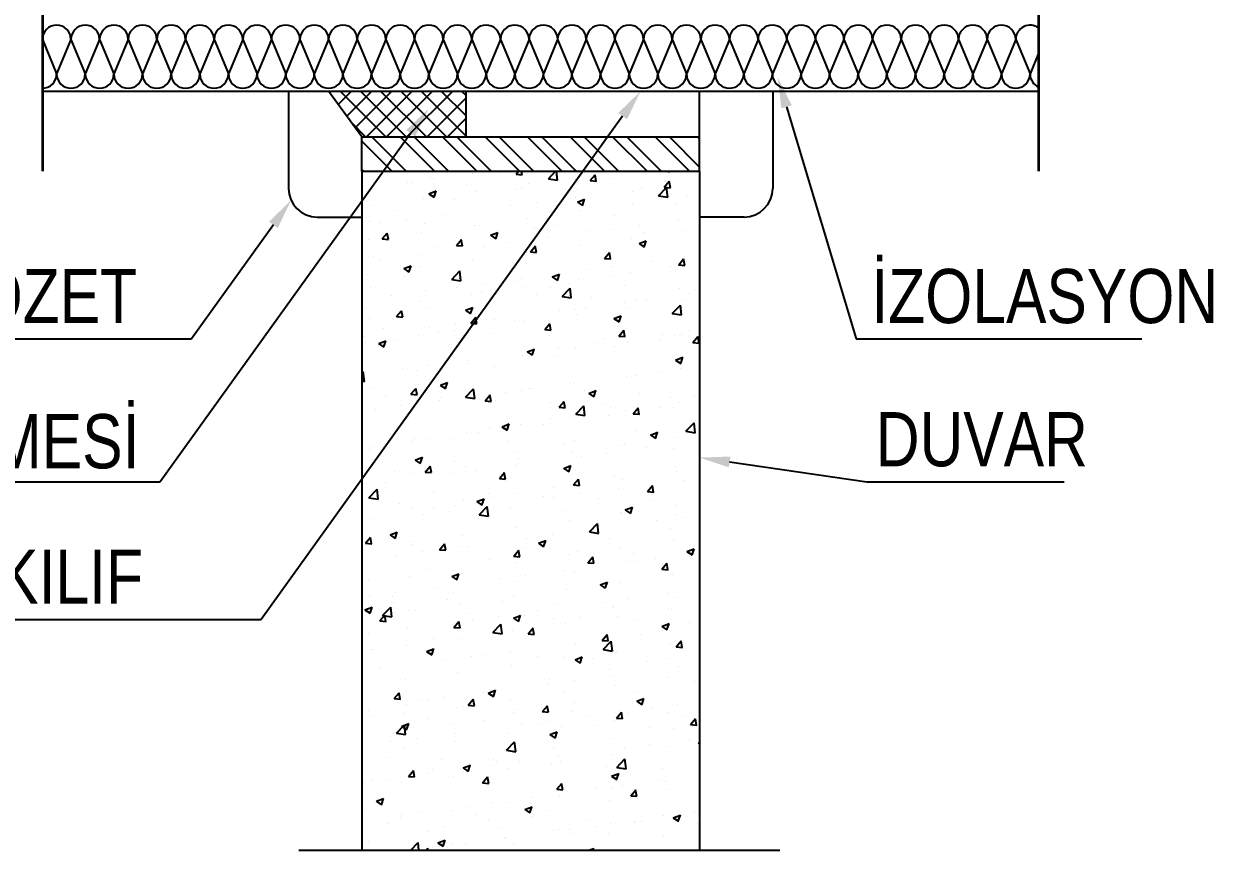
# Model space of a CAD drawing. Header units: centimetres. Extents: x 405464 to 563355, y 50011 to 66875.
# Drawn here: x 549093 to 549619, y 54408 to 54774 of the extents above; entities that cross this region are included whole.
import ezdxf

# ---------------------------------------------------------------- set-up
doc = ezdxf.new("R2010")
doc.units = ezdxf.units.CM
doc.layers.get('0').update_dxf_attribs({"lineweight": 9})
for name, color, linetype, lineweight in [('0-KRCN-SHT-DETAY-ÇERÇEVE', 71, 'Continuous', 40), ('0-KRCN-SHT-SOĞUKSU-1-2', 4, 'boru12LINE', 35), ('0-KRCN-SIHHI', 7, 'Continuous', 25)]:
    doc.layers.add(name, color=color, linetype=linetype, lineweight=lineweight)
doc.styles.add('CAP', font='ARIALNB.TTF')
doc.styles.add('M', font='arial.ttf', dxfattribs={"width": 0.8, "height": 15})
doc.linetypes.add('boru12LINE', pattern='A,50,-0.8,["1/2\'\'",CAP,S=7,R=0,X=0,Y=-3],-16', length=66.8)

# ---------------------------------------------------------------- blocks, each defined once
blk = doc.blocks.new('*X209')
at = {"color": 0, "linetype": 'ByBlock'}
for p, q in [((75348.55, -73817.76), (75348.55, -73817.76)), ((75355.41, -73816.25), (75355.41, -73816.25)), ((75356.5, -73816.72), (75356.5, -73816.72)), ((75368.52, -73815.13), (75368.52, -73815.13)), ((75376.87, -73815.12), (75376.87, -73815.12)), ((75381.83, -73815.35), (75383.73, -73815.52)), ((75381.84, -73815.35), (75382.61, -73814.44)), ((75383.71, -73815.54), (75383.5, -73814.44)), ((75391.74, -73816.75), (75393.96, -73814.44)), ((75391.74, -73816.75), (75394.57, -73817.19)), ((75393.82, -73815.83), (75393.82, -73815.83)), ((75394.57, -73817.18), (75394.25, -73814.44)), ((75400.05, -73816.87), (75400.05, -73816.87)), ((75402.08, -73816.05), (75402.08, -73816.05)), ((75404.6, -73817.34), (75406.5, -73817.51)), ((75404.62, -73817.34), (75406.15, -73815.52)), ((75406.48, -73817.53), (75406.11, -73815.54)), ((75410.76, -73816.55), (75410.76, -73816.55)), ((75427.39, -73819.34), (75428.92, -73817.51)), ((75427.71, -73817.26), (75427.71, -73817.26)), ((75428.51, -73814.44), (75428.92, -73814.72)), ((75429.25, -73819.52), (75428.89, -73817.53)), ((75428.92, -73814.72), (75429.01, -73814.44)), ((75349.66, -73817.95), (75349.66, -73817.95)), ((75355.03, -73821.35), (75356.61, -73822.42)), ((75355.04, -73821.36), (75357.27, -73820.51)), ((75356.61, -73822.42), (75357.25, -73820.5)), ((75366.61, -73818.66), (75366.61, -73818.66)), ((75369.28, -73820.67), (75369.28, -73820.67)), ((75381.53, -73820.05), (75381.53, -73820.05)), ((75383.56, -73819.38), (75383.56, -73819.38)), ((75385.78, -73818.28), (75385.78, -73818.28)), ((75400.51, -73820.1), (75400.51, -73820.1)), ((75417.46, -73820.81), (75417.46, -73820.81)), ((75420.25, -73819.75), (75420.25, -73819.75)), ((75425.63, -73822), (75428.1, -73819.43)), ((75427.38, -73819.33), (75429.27, -73819.5)), ((75428.45, -73822.44), (75428.1, -73819.42)), ((75428.2, -73818.7), (75428.2, -73818.7)), ((75336.95, -73824.93), (75336.95, -73824.93)), ((75353.25, -73822.7), (75353.25, -73822.7)), ((75363.02, -73823.22), (75363.02, -73823.22)), ((75380.22, -73825.02), (75380.22, -73825.02)), ((75388.17, -73823.97), (75388.17, -73823.97)), ((75400.2, -73822.39), (75400.2, -73822.39)), ((75400.66, -73823.9), (75402.24, -73824.96)), ((75400.67, -73823.9), (75402.9, -73823.05)), ((75402.24, -73824.96), (75402.88, -73823.04)), ((75417.73, -73824.59), (75417.73, -73824.59)), ((75425.63, -73822), (75428.45, -73822.44)), ((75430.69, -73824.8), (75430.69, -73824.8)), ((75434.22, -73822.21), (75434.22, -73822.21)), ((75434.41, -73821.53), (75434.41, -73821.53)), ((75344.5, -73826.4), (75344.5, -73826.4)), ((75360.17, -73827.66), (75360.17, -73827.66)), ((75401.69, -73826.62), (75401.69, -73826.62)), ((75412.18, -73827.98), (75412.18, -73827.98)), ((75336.65, -73829.82), (75336.65, -73829.82)), ((75340.2, -73830.29), (75340.2, -73830.29)), ((75348.15, -73829.24), (75348.15, -73829.24)), ((75353.6, -73830.54), (75353.6, -73830.54)), ((75368.9, -73831.23), (75368.9, -73831.23)), ((75370.55, -73831.25), (75370.55, -73831.25)), ((75385.39, -73828.85), (75385.39, -73828.85)), ((75387.5, -73831.97), (75387.5, -73831.97)), ((75393.66, -73831.16), (75393.66, -73831.16)), ((75411.89, -73832.27), (75411.89, -73832.27)), ((75419.84, -73831.22), (75419.84, -73831.22)), ((75431.87, -73829.64), (75431.87, -73829.64)), ((75336.56, -73835.5), (75336.56, -73835.5)), ((75340.69, -73835.25), (75342.59, -73835.41)), ((75340.7, -73835.25), (75342.23, -73833.43)), ((75342.57, -73835.43), (75342.2, -73833.44)), ((75352.86, -73833.27), (75352.86, -73833.27)), ((75363.48, -73837.24), (75365.01, -73835.42)), ((75365.34, -73837.43), (75364.97, -73835.44)), ((75373.99, -73834.14), (75375.56, -73835.2)), ((75374, -73834.14), (75376.22, -73833.29)), ((75375.14, -73834.33), (75375.14, -73834.33)), ((75375.56, -73835.2), (75376.21, -73833.28)), ((75391.84, -73834.91), (75391.84, -73834.91)), ((75404.45, -73832.69), (75404.45, -73832.69)), ((75417.34, -73835.16), (75417.34, -73835.16)), ((75419.63, -73836.69), (75421.85, -73835.83)), ((75421.19, -73837.74), (75421.83, -73835.82)), ((75421.4, -73833.4), (75421.4, -73833.4)), ((75433.83, -73832.77), (75433.83, -73832.77)), ((75356.63, -73837.51), (75356.63, -73837.51)), ((75363.46, -73837.24), (75365.36, -73837.41)), ((75371.87, -73837.54), (75371.87, -73837.54)), ((75379.82, -73836.49), (75379.82, -73836.49)), ((75385, -73839.42), (75385, -73839.42)), ((75386.23, -73839.23), (75388.13, -73839.4)), ((75386.25, -73839.23), (75387.78, -73837.41)), ((75388.11, -73839.42), (75387.74, -73837.43)), ((75401.3, -73837.19), (75401.3, -73837.19)), ((75409.02, -73841.23), (75410.55, -73839.4)), ((75410.88, -73841.41), (75410.52, -73839.42)), ((75419.61, -73836.68), (75421.19, -73837.74)), ((75338.11, -73840.69), (75338.11, -73840.69)), ((75339.79, -73841.76), (75339.79, -73841.76)), ((75351.82, -73840.18), (75351.82, -73840.18)), ((75368.51, -73841.8), (75368.51, -73841.8)), ((75409.01, -73841.22), (75410.91, -73841.39)), ((75423.52, -73842.16), (75423.52, -73842.16)), ((75431.78, -73843.22), (75433.68, -73843.38)), ((75431.8, -73843.22), (75433.33, -73841.4)), ((75433.66, -73843.4), (75433.29, -73841.41)), ((75433.45, -73843.34), (75433.45, -73843.34)), ((75336.17, -73846.07), (75336.17, -73846.07)), ((75347.31, -73844.38), (75348.89, -73845.44)), ((75347.32, -73844.38), (75349.54, -73843.53)), ((75347.42, -73846.76), (75347.42, -73846.76)), ((75348.89, -73845.44), (75349.53, -73843.52)), ((75352.48, -73843.84), (75352.48, -73843.84)), ((75362.07, -73847.68), (75364.54, -73845.1)), ((75364.89, -73848.11), (75364.54, -73845.09)), ((75392.94, -73846.92), (75394.52, -73847.98)), ((75392.95, -73846.93), (75395.17, -73846.07)), ((75394.51, -73847.98), (75395.16, -73846.06)), ((75403.54, -73844.79), (75403.54, -73844.79)), ((75410.87, -73846.92), (75410.87, -73846.92)), ((75411.49, -73843.75), (75411.49, -73843.75)), ((75416.96, -73845.72), (75416.96, -73845.72)), ((75429.38, -73843.74), (75429.38, -73843.74)), ((75337.16, -73850.31), (75337.16, -73850.31)), ((75362.07, -73847.68), (75364.89, -73848.12)), ((75363.52, -73850.06), (75363.52, -73850.06)), ((75364.37, -73847.48), (75364.37, -73847.48)), ((75371.47, -73849.02), (75371.47, -73849.02)), ((75381.32, -73848.19), (75381.32, -73848.19)), ((75383.49, -73847.43), (75383.49, -73847.43)), ((75384.62, -73849.99), (75384.62, -73849.99)), ((75392.35, -73850.1), (75392.35, -73850.1)), ((75395.95, -73852.93), (75398.43, -73850.36)), ((75398.27, -73848.91), (75398.27, -73848.91)), ((75398.78, -73853.37), (75398.43, -73850.35)), ((75400.92, -73847.76), (75400.92, -73847.76)), ((75415.21, -73849.63), (75415.21, -73849.63)), ((75432.16, -73850.34), (75432.16, -73850.34)), ((75343.47, -73852.7), (75343.47, -73852.7)), ((75354.11, -73851.03), (75354.11, -73851.03)), ((75368.13, -73852.37), (75368.13, -73852.37)), ((75371.06, -73851.74), (75371.06, -73851.74)), ((75373.83, -73853.28), (75373.83, -73853.28)), ((75388.01, -73852.46), (75388.01, -73852.46)), ((75395.95, -73852.93), (75398.78, -73853.37)), ((75404.96, -73853.18), (75404.96, -73853.18)), ((75418.47, -73853.89), (75418.47, -73853.89)), ((75421.91, -73853.89), (75421.91, -73853.89)), ((75433.06, -73853.91), (75433.06, -73853.91)), ((75435.21, -73852.05), (75435.21, -73852.05)), ((75436.99, -73850.72), (75436.99, -73850.72)), ((75335.79, -73856.64), (75335.79, -73856.64)), ((75345.11, -73859.13), (75346.64, -73857.31)), ((75346.97, -73859.31), (75346.6, -73857.32)), ((75352.09, -73854.41), (75352.09, -73854.41)), ((75355.32, -73856.46), (75355.32, -73856.46)), ((75366.26, -73857.16), (75367.84, -73858.23)), ((75366.27, -73857.17), (75368.49, -73856.31)), ((75367.84, -73858.22), (75368.48, -73856.3)), ((75395.19, -73857.31), (75395.19, -73857.31)), ((75399.96, -73857.07), (75399.96, -73857.07)), ((75403.14, -73856.27), (75403.14, -73856.27)), ((75415.16, -73854.69), (75415.16, -73854.69)), ((75416.57, -73856.29), (75416.57, -73856.29)), ((75429.84, -73858.19), (75432.31, -73855.61)), ((75432.66, -73858.62), (75432.31, -73855.61)), ((75336.8, -73859.64), (75336.8, -73859.64)), ((75345.09, -73859.13), (75346.99, -73859.3)), ((75363.11, -73861.54), (75363.11, -73861.54)), ((75367.87, -73861.12), (75368.81, -73861.2)), ((75367.88, -73861.12), (75369.41, -73859.3)), ((75368.81, -73861.2), (75369.76, -73861.29)), ((75369.54, -73860.2), (75369.38, -73859.32)), ((75369.74, -73861.31), (75369.54, -73860.2)), ((75375.14, -73859.95), (75375.14, -73859.95)), ((75381.44, -73860.25), (75381.44, -73860.25)), ((75384.23, -73860.56), (75384.23, -73860.56)), ((75390.66, -73863.12), (75392.19, -73861.29)), ((75392.52, -73863.3), (75392.15, -73861.31)), ((75400.53, -73858.33), (75400.53, -73858.33)), ((75411.89, -73859.7), (75413.47, -73860.77)), ((75411.9, -73859.71), (75414.12, -73858.86)), ((75413.47, -73860.77), (75414.11, -73858.85)), ((75429.84, -73858.19), (75432.66, -73858.63)), ((75335.11, -73865.22), (75335.11, -73865.22)), ((75341.1, -73862.9), (75341.1, -73862.9)), ((75351.7, -73864.98), (75351.7, -73864.98)), ((75355.16, -73862.58), (75355.16, -73862.58)), ((75358.05, -73863.62), (75358.05, -73863.62)), ((75362.93, -73863.43), (75362.93, -73863.43)), ((75367.74, -73862.94), (75367.74, -73862.94)), ((75375, -73864.33), (75375, -73864.33)), ((75390.64, -73863.11), (75392.54, -73863.28)), ((75391.95, -73865.05), (75391.95, -73865.05)), ((75413.41, -73865.11), (75415.31, -73865.27)), ((75413.43, -73865.11), (75414.96, -73863.29)), ((75415.29, -73865.29), (75414.92, -73863.3)), ((75426.86, -73864.57), (75426.86, -73864.57)), ((75430.6, -73865), (75430.6, -73865)), ((75432.67, -73864.48), (75432.67, -73864.48)), ((75434.81, -73863.52), (75434.81, -73863.52)), ((75436.2, -73867.1), (75437.73, -73865.28)), ((75438.06, -73867.29), (75437.7, -73865.29)), ((75335.4, -73867.21), (75335.4, -73867.21)), ((75339.58, -73867.4), (75341.16, -73868.47)), ((75339.59, -73867.41), (75341.82, -73866.55)), ((75341.16, -73868.46), (75341.8, -73866.55)), ((75344.41, -73866.61), (75344.41, -73866.61)), ((75394.79, -73868.79), (75394.79, -73868.79)), ((75400.15, -73868.9), (75400.15, -73868.9)), ((75406.81, -73867.21), (75406.81, -73867.21)), ((75408.9, -73865.77), (75408.9, -73865.77)), ((75412.08, -73868.18), (75412.08, -73868.18)), ((75416.18, -73866.86), (75416.18, -73866.86)), ((75425.85, -73866.48), (75425.85, -73866.48)), ((75436.19, -73867.1), (75438.08, -73867.26)), ((75366.79, -73872.48), (75366.79, -73872.48)), ((75383.84, -73871.13), (75383.84, -73871.13)), ((75385.21, -73869.94), (75386.79, -73871.01)), ((75385.22, -73869.95), (75387.45, -73869.1)), ((75386.79, -73871.01), (75387.43, -73869.09)), ((75386.84, -73869.84), (75386.84, -73869.84)), ((75393.57, -73871.36), (75393.57, -73871.36)), ((75430.84, -73872.49), (75432.42, -73873.55)), ((75430.85, -73872.49), (75433.07, -73871.64)), ((75432.42, -73873.55), (75433.06, -73871.63)), ((75334.37, -73876.54), (75334.87, -73876.03)), ((75335.22, -73879.04), (75334.87, -73876.02)), ((75346.81, -73875.11), (75346.81, -73875.11)), ((75351.32, -73875.54), (75351.32, -73875.54)), ((75354.76, -73874.06), (75354.76, -73874.06)), ((75367.35, -73873.51), (75367.35, -73873.51)), ((75375.05, -73874.54), (75375.05, -73874.54)), ((75426.46, -73876.04), (75426.46, -73876.04)), ((75432.29, -73875.05), (75432.29, -73875.05)), ((75334.37, -73878.91), (75335.21, -73879.04)), ((75334.92, -73879.13), (75334.92, -73879.13)), ((75335.02, -73877.78), (75335.02, -73877.78)), ((75351.87, -73879.84), (75351.87, -73879.84)), ((75356.53, -73877.72), (75356.53, -73877.72)), ((75358.55, -73880.19), (75360.77, -73879.34)), ((75360.11, -73881.25), (75360.76, -73879.33)), ((75398.46, -73879.73), (75398.46, -73879.73)), ((75399.76, -73879.47), (75399.76, -73879.47)), ((75415.8, -73877.43), (75415.8, -73877.43)), ((75418.51, -73877.09), (75418.51, -73877.09)), ((75338.02, -73880.9), (75338.02, -73880.9)), ((75341.61, -73883.39), (75341.61, -73883.39)), ((75349.5, -73883.01), (75351.4, -73883.18)), ((75349.51, -73883.01), (75351.04, -73881.19)), ((75351.38, -73883.2), (75351.01, -73881.21)), ((75358.53, -73880.18), (75360.11, -73881.25)), ((75366.28, -73883.86), (75368.75, -73881.28)), ((75369.1, -73884.29), (75368.75, -73881.28)), ((75368.82, -73880.56), (75368.82, -73880.56)), ((75372.29, -73885.01), (75373.82, -73883.18)), ((75374.15, -73885.19), (75373.78, -73883.2)), ((75378.48, -73882.36), (75378.48, -73882.36)), ((75383.46, -73881.7), (75383.46, -73881.7)), ((75385.77, -73881.27), (75385.77, -73881.27)), ((75386.43, -73881.31), (75386.43, -73881.31)), ((75402.71, -73881.99), (75402.71, -73881.99)), ((75404.16, -73882.73), (75405.74, -73883.79)), ((75404.17, -73882.73), (75406.4, -73881.88)), ((75405.74, -73883.79), (75406.38, -73881.87)), ((75419.66, -73882.71), (75419.66, -73882.71)), ((75436.61, -73883.42), (75436.61, -73883.42)), ((75346.41, -73886.58), (75346.41, -73886.58)), ((75350.93, -73886.11), (75350.93, -73886.11)), ((75358.43, -73885), (75358.43, -73885)), ((75358.56, -73884.11), (75358.56, -73884.11)), ((75366.28, -73883.86), (75369.1, -73884.3)), ((75366.97, -73884.08), (75366.97, -73884.08)), ((75372.27, -73885), (75374.17, -73885.17)), ((75375.51, -73884.82), (75375.51, -73884.82)), ((75392.46, -73885.54), (75392.46, -73885.54)), ((75395.05, -73887), (75396.94, -73887.16)), ((75395.06, -73887), (75396.59, -73885.17)), ((75396.92, -73887.18), (75396.55, -73885.19)), ((75400.16, -73889.12), (75402.64, -73886.54)), ((75402.99, -73889.55), (75402.64, -73886.53)), ((75409.41, -73886.25), (75409.41, -73886.25)), ((75410.77, -73887.13), (75410.77, -73887.13)), ((75417.83, -73888.99), (75419.36, -73887.17)), ((75419.7, -73889.17), (75419.33, -73887.18)), ((75426.36, -73886.97), (75426.36, -73886.97)), ((75429.29, -73883.95), (75429.29, -73883.95)), ((75430.13, -73886.98), (75430.13, -73886.98)), ((75431.9, -73885.62), (75431.9, -73885.62)), ((75334.63, -73888.35), (75334.63, -73888.35)), ((75338.46, -73887.63), (75338.46, -73887.63)), ((75392.26, -73890.31), (75392.26, -73890.31)), ((75399.37, -73890.03), (75399.37, -73890.03)), ((75400.16, -73889.12), (75402.98, -73889.55)), ((75410.16, -73889.61), (75410.16, -73889.61)), ((75415.41, -73888), (75415.41, -73888)), ((75417.82, -73888.99), (75419.72, -73889.15)), ((75418.11, -73888.57), (75418.11, -73888.57)), ((75373.74, -73893.48), (75373.74, -73893.48)), ((75377.49, -73892.97), (75379.07, -73894.03)), ((75377.5, -73892.97), (75379.72, -73892.12)), ((75378.08, -73893.84), (75378.08, -73893.84)), ((75379.06, -73894.03), (75379.71, -73892.11)), ((75383.07, -73892.27), (75383.07, -73892.27)), ((75390.11, -73892.25), (75390.11, -73892.25)), ((75418.38, -73894.1), (75418.38, -73894.1)), ((75434.05, -73894.37), (75436.52, -73891.79)), ((75434.05, -73894.37), (75436.87, -73894.81)), ((75436.87, -73894.8), (75436.52, -73891.79)), ((75436.9, -73890.92), (75436.9, -73890.92)), ((75345.55, -73895.98), (75345.55, -73895.98)), ((75350.08, -73897.52), (75350.08, -73897.52)), ((75350.54, -73896.68), (75350.54, -73896.68)), ((75355.22, -73896.66), (75355.22, -73896.66)), ((75362.5, -73896.7), (75362.5, -73896.7)), ((75366.58, -73894.65), (75366.58, -73894.65)), ((75370.13, -73894.88), (75370.13, -73894.88)), ((75379.45, -73897.41), (75379.45, -73897.41)), ((75396.4, -73898.13), (75396.4, -73898.13)), ((75399.86, -73897.28), (75399.86, -73897.28)), ((75423.12, -73895.51), (75424.69, -73896.57)), ((75423.13, -73895.52), (75425.35, -73894.66)), ((75424.69, -73896.57), (75425.34, -73894.65)), ((75431.52, -73896.19), (75431.52, -73896.19)), ((75336.71, -73899.84), (75336.71, -73899.84)), ((75338.06, -73899.11), (75338.06, -73899.11)), ((75381.35, -73900.45), (75381.35, -73900.45)), ((75398.99, -73900.6), (75398.99, -73900.6)), ((75409.75, -73901.09), (75409.75, -73901.09)), ((75413.35, -73898.85), (75413.35, -73898.85)), ((75415.03, -73898.57), (75415.03, -73898.57)), ((75421.78, -73899.51), (75421.78, -73899.51)), ((75430.3, -73899.56), (75430.3, -73899.56)), ((75350.81, -73903.21), (75352.39, -73904.27)), ((75350.82, -73903.21), (75353.04, -73902.36)), ((75352.39, -73904.27), (75353.03, -73902.35)), ((75353.92, -73906.9), (75355.45, -73905.07)), ((75355.78, -73907.08), (75355.41, -73905.09)), ((75362.83, -73903.63), (75362.83, -73903.63)), ((75366.2, -73905.22), (75366.2, -73905.22)), ((75381.75, -73904.78), (75381.75, -73904.78)), ((75382.69, -73902.84), (75382.69, -73902.84)), ((75396.45, -73905.76), (75398.67, -73904.9)), ((75398.02, -73906.81), (75398.66, -73904.89)), ((75401.8, -73902.14), (75401.8, -73902.14)), ((75430.51, -73905.21), (75430.51, -73905.21)), ((75344.32, -73906.81), (75344.32, -73906.81)), ((75350.16, -73907.25), (75350.16, -73907.25)), ((75353.9, -73906.89), (75355.8, -73907.06)), ((75361.78, -73907.41), (75361.78, -73907.41)), ((75369.73, -73906.36), (75369.73, -73906.36)), ((75376.68, -73908.89), (75378.58, -73909.05)), ((75376.69, -73908.89), (75378.22, -73907.06)), ((75378.55, -73909.07), (75378.19, -73907.08)), ((75396.44, -73905.75), (75398.02, -73906.81)), ((75399.47, -73910.88), (75401, -73909.06)), ((75401.33, -73911.06), (75400.96, -73909.07)), ((75411.99, -73908.39), (75411.99, -73908.39)), ((75414.64, -73909.14), (75414.64, -73909.14)), ((75431.13, -73906.76), (75431.13, -73906.76)), ((75336.6, -73914.79), (75339.08, -73912.21)), ((75339.43, -73915.22), (75339.08, -73912.21)), ((75339.37, -73912.2), (75339.37, -73912.2)), ((75341.73, -73910.05), (75341.73, -73910.05)), ((75393.47, -73911.57), (75393.47, -73911.57)), ((75398.6, -73911.17), (75398.6, -73911.17)), ((75399.45, -73910.88), (75401.35, -73911.04)), ((75413.43, -73912.03), (75413.43, -73912.03)), ((75422.24, -73912.87), (75423.77, -73911.05)), ((75424.1, -73913.06), (75423.73, -73911.07)), ((75433.48, -73909.39), (75433.48, -73909.39)), ((75336.6, -73914.79), (75339.42, -73915.23)), ((75346.06, -73916.47), (75346.06, -73916.47)), ((75356.32, -73912.92), (75356.32, -73912.92)), ((75365.81, -73915.79), (75365.81, -73915.79)), ((75369.76, -73915.99), (75371.34, -73917.06)), ((75369.77, -73916), (75372, -73915.14)), ((75371.34, -73917.05), (75371.98, -73915.13)), ((75373.27, -73913.64), (75373.27, -73913.64)), ((75374.96, -73914.74), (75374.96, -73914.74)), ((75382.3, -73913.41), (75382.3, -73913.41)), ((75390.22, -73914.35), (75390.22, -73914.35)), ((75393.45, -73914.66), (75393.45, -73914.66)), ((75401.4, -73913.61), (75401.4, -73913.61)), ((75407.16, -73915.07), (75407.16, -73915.07)), ((75422.22, -73912.87), (75424.12, -73913.04)), ((75424.11, -73915.79), (75424.11, -73915.79)), ((75349.77, -73917.82), (75349.77, -73917.82)), ((75353.43, -73919.93), (75353.43, -73919.93)), ((75356.44, -73917.92), (75356.44, -73917.92)), ((75361.38, -73918.88), (75361.38, -73918.88)), ((75363.01, -73917.19), (75363.01, -73917.19)), ((75370.49, -73920.04), (75372.96, -73917.47)), ((75370.49, -73920.04), (75373.31, -73920.48)), ((75373.31, -73920.48), (75372.96, -73917.46)), ((75373.4, -73917.3), (75373.4, -73917.3)), ((75379.96, -73917.9), (75379.96, -73917.9)), ((75396.91, -73918.62), (75396.91, -73918.62)), ((75413.86, -73919.33), (75413.86, -73919.33)), ((75414.25, -73919.71), (75414.25, -73919.71)), ((75415.39, -73918.53), (75416.97, -73919.6)), ((75415.4, -73918.54), (75417.62, -73917.69)), ((75416.97, -73919.6), (75417.61, -73917.68)), ((75430.74, -73917.33), (75430.74, -73917.33)), ((75430.81, -73920.05), (75430.81, -73920.05)), ((75337.92, -73921.1), (75337.92, -73921.1)), ((75398.22, -73921.74), (75398.22, -73921.74)), ((75404.37, -73925.3), (75406.85, -73922.72)), ((75407.2, -73925.73), (75406.85, -73922.72)), ((75425.12, -73921.91), (75425.12, -73921.91)), ((75433.07, -73920.87), (75433.07, -73920.87)), ((75335.55, -73928.79), (75337.08, -73926.96)), ((75337.41, -73928.97), (75337.05, -73926.98)), ((75343.08, -73926.23), (75344.66, -73927.3)), ((75343.1, -73926.24), (75345.32, -73925.38)), ((75344.66, -73927.29), (75345.3, -73925.38)), ((75365.42, -73926.36), (75365.42, -73926.36)), ((75381.91, -73923.98), (75381.91, -73923.98)), ((75385.1, -73927.18), (75385.1, -73927.18)), ((75393.05, -73926.13), (75393.05, -73926.13)), ((75404.37, -73925.3), (75407.19, -73925.74)), ((75405.07, -73924.55), (75405.07, -73924.55)), ((75410.68, -73927.33), (75410.68, -73927.33)), ((75429.19, -73924.15), (75429.19, -73924.15)), ((75335.54, -73928.78), (75337.44, -73928.95)), ((75349.39, -73928.39), (75349.39, -73928.39)), ((75350, -73929.06), (75350, -73929.06)), ((75358.31, -73930.78), (75360.21, -73930.94)), ((75358.33, -73930.78), (75359.86, -73928.95)), ((75360.19, -73930.96), (75359.82, -73928.97)), ((75365.05, -73929.82), (75365.05, -73929.82)), ((75366.95, -73929.78), (75366.95, -73929.78)), ((75381.1, -73932.77), (75382.63, -73930.95)), ((75382.96, -73932.95), (75382.59, -73930.96)), ((75383.9, -73930.49), (75383.9, -73930.49)), ((75388.71, -73928.77), (75390.29, -73929.84)), ((75388.72, -73928.78), (75390.95, -73927.93)), ((75390.29, -73929.84), (75390.93, -73927.92)), ((75392.16, -73930.51), (75392.16, -73930.51)), ((75413.87, -73930.28), (75413.87, -73930.28)), ((75430.36, -73927.9), (75430.36, -73927.9)), ((75434.35, -73931.32), (75436.58, -73930.47)), ((75435.92, -73932.38), (75436.56, -73930.46)), ((75345.07, -73932.45), (75345.07, -73932.45)), ((75353.02, -73931.4), (75353.02, -73931.4)), ((75373.65, -73933.69), (75373.65, -73933.69)), ((75381.08, -73932.77), (75382.98, -73932.93)), ((75381.53, -73934.55), (75381.53, -73934.55)), ((75397.83, -73932.31), (75397.83, -73932.31)), ((75400.85, -73931.21), (75400.85, -73931.21)), ((75403.86, -73934.76), (75405.75, -73934.93)), ((75403.87, -73934.76), (75405.4, -73932.94)), ((75405.73, -73934.95), (75405.37, -73932.96)), ((75416.77, -73934.43), (75416.77, -73934.43)), ((75417.8, -73931.92), (75417.8, -73931.92)), ((75418.29, -73934.3), (75418.29, -73934.3)), ((75424.72, -73933.39), (75424.72, -73933.39)), ((75434.34, -73931.32), (75435.92, -73932.38)), ((75434.74, -73932.64), (75434.74, -73932.64)), ((75436.74, -73931.8), (75436.74, -73931.8)), ((75436.8, -73931.12), (75436.8, -73931.12)), ((75355.13, -73936.87), (75355.13, -73936.87)), ((75362.05, -73939.02), (75364.27, -73938.17)), ((75363.61, -73940.08), (75364.26, -73938.16)), ((75365.04, -73936.93), (75365.04, -73936.93)), ((75396.72, -73937.07), (75396.72, -73937.07)), ((75399.77, -73937.48), (75399.77, -73937.48)), ((75426.63, -73936.75), (75428.53, -73936.92)), ((75426.64, -73936.76), (75428.18, -73934.93)), ((75428.51, -73936.94), (75428.14, -73934.95)), ((75336.61, -73940.05), (75336.61, -73940.05)), ((75349, -73938.96), (75349, -73938.96)), ((75362.04, -73939.01), (75363.62, -73940.08)), ((75376.75, -73939.7), (75376.75, -73939.7)), ((75381.25, -73940.66), (75381.25, -73940.66)), ((75384.7, -73938.66), (75384.7, -73938.66)), ((75407.67, -73941.56), (75409.24, -73942.62)), ((75407.68, -73941.56), (75409.9, -73940.71)), ((75409.24, -73942.62), (75409.89, -73940.7)), ((75413.48, -73940.85), (75413.48, -73940.85)), ((75429.97, -73938.47), (75429.97, -73938.47)), ((75336.72, -73944.97), (75336.72, -73944.97)), ((75343.82, -73945.28), (75343.82, -73945.28)), ((75344.67, -73943.93), (75344.67, -73943.93)), ((75356.7, -73942.34), (75356.7, -73942.34)), ((75362.74, -73943.84), (75362.74, -73943.84)), ((75381.14, -73945.12), (75381.14, -73945.12)), ((75397.44, -73942.88), (75397.44, -73942.88)), ((75428.39, -73944.33), (75428.39, -73944.33)), ((75430.41, -73945.41), (75430.41, -73945.41)), ((75335.36, -73949.25), (75336.94, -73950.32)), ((75335.37, -73949.26), (75337.59, -73948.41)), ((75336.94, -73950.32), (75337.58, -73948.4)), ((75340.81, -73950.97), (75343.29, -73948.4)), ((75343.64, -73951.41), (75343.29, -73948.39)), ((75344.22, -73947.02), (75344.22, -73947.02)), ((75360.77, -73946), (75360.77, -73946)), ((75364.65, -73947.5), (75364.65, -73947.5)), ((75377.72, -73946.72), (75377.72, -73946.72)), ((75394.66, -73947.43), (75394.66, -73947.43)), ((75408.42, -73946.96), (75408.42, -73946.96)), ((75411.61, -73948.15), (75411.61, -73948.15)), ((75411.9, -73948.59), (75411.9, -73948.59)), ((75416.37, -73945.91), (75416.37, -73945.91)), ((75428.56, -73948.86), (75428.56, -73948.86)), ((75429.59, -73949.04), (75429.59, -73949.04)), ((75339.94, -73952.66), (75341.84, -73952.83)), ((75339.96, -73952.67), (75341.49, -73950.84)), ((75340.81, -73950.97), (75343.63, -73951.41)), ((75341.82, -73952.85), (75341.45, -73950.86)), ((75348.61, -73949.53), (75348.61, -73949.53)), ((75350.51, -73949.55), (75350.51, -73949.55)), ((75362.73, -73954.66), (75364.26, -73952.84)), ((75364.59, -73954.84), (75364.22, -73952.85)), ((75367.46, -73950.26), (75367.46, -73950.26)), ((75368.39, -73952.23), (75368.39, -73952.23)), ((75376.34, -73951.18), (75376.34, -73951.18)), ((75380.99, -73951.8), (75382.57, -73952.86)), ((75381, -73951.8), (75383.22, -73950.95)), ((75382.56, -73952.86), (75383.21, -73950.94)), ((75384.41, -73950.98), (75384.41, -73950.98)), ((75388.37, -73949.6), (75388.37, -73949.6)), ((75393.38, -73951.77), (75393.38, -73951.77)), ((75401.36, -73951.7), (75401.36, -73951.7)), ((75413.09, -73951.42), (75413.09, -73951.42)), ((75418.31, -73952.41), (75418.31, -73952.41)), ((75336.32, -73956.45), (75336.32, -73956.45)), ((75348.34, -73954.87), (75348.34, -73954.87)), ((75362.72, -73954.66), (75364.61, -73954.82)), ((75374.69, -73956.23), (75377.52, -73956.67)), ((75374.7, -73956.23), (75377.17, -73953.65)), ((75374.86, -73954.95), (75374.86, -73954.95)), ((75377.52, -73956.66), (75377.17, -73953.65)), ((75380.76, -73955.69), (75380.76, -73955.69)), ((75385.49, -73956.65), (75387.39, -73956.82)), ((75385.5, -73956.65), (75387.03, -73954.83)), ((75387.36, -73956.84), (75387, -73954.85)), ((75397.06, -73953.45), (75397.06, -73953.45)), ((75426.62, -73954.34), (75428.2, -73955.4)), ((75426.63, -73954.35), (75428.85, -73953.49)), ((75428.19, -73955.4), (75428.84, -73953.48)), ((75435.26, -73953.13), (75435.26, -73953.13)), ((75348.23, -73960.1), (75348.23, -73960.1)), ((75356.35, -73958.13), (75356.35, -73958.13)), ((75364.27, -73958.07), (75364.27, -73958.07)), ((75400.07, -73959.48), (75400.07, -73959.48)), ((75408.02, -73958.43), (75408.02, -73958.43)), ((75408.26, -73958.64), (75410.16, -73958.81)), ((75408.28, -73958.65), (75409.81, -73956.82)), ((75408.58, -73961.48), (75411.06, -73958.91)), ((75410.14, -73958.83), (75409.77, -73956.84)), ((75411.41, -73961.92), (75411.06, -73958.9)), ((75420.04, -73956.85), (75420.04, -73956.85)), ((75429.2, -73959.61), (75429.2, -73959.61)), ((75431.05, -73960.64), (75432.58, -73958.81)), ((75432.91, -73960.82), (75432.54, -73958.83)), ((75337.5, -73961.42), (75337.5, -73961.42)), ((75337.83, -73961.31), (75337.83, -73961.31)), ((75354.31, -73962.04), (75355.89, -73963.1)), ((75354.32, -73962.04), (75356.55, -73961.19)), ((75354.45, -73962.14), (75354.45, -73962.14)), ((75355.89, -73963.1), (75356.53, -73961.18)), ((75367.99, -73963.7), (75367.99, -73963.7)), ((75371.4, -73962.85), (75371.4, -73962.85)), ((75380.02, -73962.12), (75380.02, -73962.12)), ((75388.35, -73963.57), (75388.35, -73963.57)), ((75399.95, -73964.59), (75402.17, -73963.73)), ((75401.52, -73965.64), (75402.16, -73963.72)), ((75408.58, -73961.48), (75411.4, -73961.92)), ((75412.71, -73961.99), (75412.71, -73961.99)), ((75431.03, -73960.63), (75432.93, -73960.8)), ((75339.99, -73967.39), (75339.99, -73967.39)), ((75360.04, -73964.75), (75360.04, -73964.75)), ((75380.37, -73966.26), (75380.37, -73966.26)), ((75396.67, -73964.02), (75396.67, -73964.02)), ((75399.94, -73964.58), (75401.52, -73965.65)), ((75405.3, -73964.29), (75405.3, -73964.29)), ((75410.58, -73967.54), (75410.58, -73967.54)), ((75422.25, -73965), (75422.25, -73965)), ((75429.1, -73964.36), (75429.1, -73964.36)), ((75431.74, -73966.73), (75431.74, -73966.73)), ((75347.84, -73970.67), (75347.84, -73970.67)), ((75363.88, -73968.64), (75363.88, -73968.64)), ((75392.07, -73970.71), (75392.07, -73970.71)), ((75399.66, -73970.96), (75399.66, -73970.96)), ((75411.69, -73969.37), (75411.69, -73969.37)), ((75428.81, -73970.18), (75428.81, -73970.18)), ((75344.36, -73976.55), (75345.89, -73974.73)), ((75346.22, -73976.73), (75345.86, -73974.74)), ((75371.66, -73974.64), (75371.66, -73974.64)), ((75373.26, -73974.82), (75374.84, -73975.89)), ((75373.27, -73974.83), (75375.5, -73973.97)), ((75373.55, -73973.89), (75373.55, -73973.89)), ((75374.84, -73975.88), (75375.48, -73973.96)), ((75391.71, -73972), (75391.71, -73972)), ((75396.29, -73974.59), (75396.29, -73974.59)), ((75412.32, -73972.56), (75412.32, -73972.56)), ((75418.19, -73974.51), (75418.19, -73974.51)), ((75436.71, -73971.33), (75436.71, -73971.33)), ((75344.35, -73976.55), (75346.25, -73976.71)), ((75348.27, -73978.36), (75348.27, -73978.36)), ((75351.69, -73977.27), (75351.69, -73977.27)), ((75355.04, -73977.07), (75355.04, -73977.07)), ((75359.64, -73976.22), (75359.64, -73976.22)), ((75367.12, -73978.54), (75369.02, -73978.71)), ((75367.14, -73978.54), (75368.67, -73976.72)), ((75369, -73978.73), (75368.63, -73976.74)), ((75379.98, -73976.83), (75379.98, -73976.83)), ((75399.68, -73977.69), (75399.68, -73977.69)), ((75418.89, -73977.36), (75420.47, -73978.43)), ((75418.9, -73977.37), (75421.13, -73976.52)), ((75420.47, -73978.43), (75421.11, -73976.51)), ((75431.34, -73978.21), (75431.34, -73978.21)), ((75336.52, -73980.25), (75336.52, -73980.25)), ((75338.01, -73981.91), (75338.01, -73981.91)), ((75347.46, -73981.24), (75347.46, -73981.24)), ((75363.49, -73979.21), (75363.49, -73979.21)), ((75365.22, -73979.08), (75365.22, -73979.08)), ((75381.16, -73980.86), (75381.16, -73980.86)), ((75382.17, -73979.8), (75382.17, -73979.8)), ((75389.89, -73980.53), (75391.79, -73980.7)), ((75389.91, -73980.53), (75391.44, -73978.71)), ((75391.77, -73980.72), (75391.4, -73978.73)), ((75399.11, -73980.51), (75399.11, -73980.51)), ((75403.34, -73981.9), (75403.34, -73981.9)), ((75412.68, -73982.53), (75414.21, -73980.7)), ((75414.54, -73982.71), (75414.18, -73980.72)), ((75416.06, -73981.23), (75416.06, -73981.23)), ((75423.39, -73979.26), (75423.39, -73979.26)), ((75428.43, -73980.75), (75428.43, -73980.75)), ((75433.01, -73981.94), (75433.01, -73981.94)), ((75345.02, -73987.16), (75347.49, -73984.58)), ((75346.59, -73985.06), (75348.17, -73986.13)), ((75346.6, -73985.07), (75348.82, -73984.22)), ((75347.85, -73987.59), (75347.49, -73984.57)), ((75348.16, -73986.12), (75348.81, -73984.21)), ((75354.96, -73982.63), (75354.96, -73982.63)), ((75362.64, -73984.04), (75362.64, -73984.04)), ((75371.91, -73983.34), (75371.91, -73983.34)), ((75383.36, -73984.52), (75383.36, -73984.52)), ((75388.86, -73984.06), (75388.86, -73984.06)), ((75391.31, -73983.48), (75391.31, -73983.48)), ((75395.9, -73985.16), (75395.9, -73985.16)), ((75405.81, -73984.78), (75405.81, -73984.78)), ((75411.94, -73983.13), (75411.94, -73983.13)), ((75412.67, -73982.52), (75414.56, -73982.69)), ((75422.76, -73985.49), (75422.76, -73985.49)), ((75430.32, -73985.62), (75430.32, -73985.62)), ((75435.44, -73984.52), (75437.34, -73984.68)), ((75435.46, -73984.52), (75436.99, -73982.7)), ((75437.32, -73984.7), (75436.95, -73982.71)), ((75344.13, -73987.22), (75344.13, -73987.22)), ((75345.02, -73987.16), (75347.84, -73987.59)), ((75351.29, -73988.75), (75351.29, -73988.75)), ((75363.31, -73987.16), (75363.31, -73987.16)), ((75379.6, -73987.39), (75379.6, -73987.39)), ((75392.21, -73987.6), (75393.79, -73988.67)), ((75392.23, -73987.61), (75394.45, -73986.76)), ((75393.79, -73988.67), (75394.44, -73986.75)), ((75411.8, -73988.8), (75411.8, -73988.8)), ((75435.01, -73989.15), (75435.01, -73989.15)), ((75343.34, -73989.79), (75343.34, -73989.79)), ((75347.07, -73991.81), (75347.07, -73991.81)), ((75363.11, -73989.78), (75363.11, -73989.78)), ((75378.9, -73992.41), (75381.73, -73992.85)), ((75378.91, -73992.41), (75381.38, -73989.83)), ((75381.73, -73992.84), (75381.38, -73989.83)), ((75393.29, -73991.98), (75393.29, -73991.98)), ((75415.03, -73991.78), (75415.03, -73991.78)), ((75422.98, -73990.73), (75422.98, -73990.73)), ((75428.04, -73991.32), (75428.04, -73991.32)), ((75437.84, -73990.15), (75438.21, -73990.4)), ((75437.85, -73990.15), (75438.21, -73990.02)), ((75341.95, -73994.5), (75341.95, -73994.5)), ((75358.9, -73995.22), (75358.9, -73995.22)), ((75374.77, -73995.15), (75374.77, -73995.15)), ((75375.85, -73995.93), (75375.85, -73995.93)), ((75382.96, -73996), (75382.96, -73996)), ((75392.8, -73996.65), (75392.8, -73996.65)), ((75394.98, -73994.42), (75394.98, -73994.42)), ((75395.51, -73995.73), (75395.51, -73995.73)), ((75411.55, -73993.7), (75411.55, -73993.7)), ((75412.79, -73997.67), (75415.26, -73995.09)), ((75415.62, -73998.1), (75415.26, -73995.08)), ((75348.75, -74000.43), (75350.65, -74000.6)), ((75348.77, -74000.43), (75350.3, -73998.61)), ((75350.63, -74000.62), (75350.26, -73998.63)), ((75354.96, -73999.69), (75354.96, -73999.69)), ((75356.25, -73998.33), (75356.25, -73998.33)), ((75362.72, -74000.34), (75362.72, -74000.34)), ((75365.54, -73997.84), (75367.12, -73998.91)), ((75365.55, -73997.85), (75367.77, -73997)), ((75367.11, -73998.91), (75367.76, -73996.99)), ((75375.01, -73997.05), (75375.01, -73997.05)), ((75379.21, -73997.96), (75379.21, -73997.96)), ((75409.75, -73997.37), (75409.75, -73997.37)), ((75411.17, -74000.39), (75412.75, -74001.45)), ((75411.18, -74000.39), (75413.4, -73999.54)), ((75412.74, -74001.45), (75413.39, -73999.53)), ((75412.79, -73997.67), (75415.61, -73998.1)), ((75426.7, -73998.08), (75426.7, -73998.08)), ((75334.98, -74002.32), (75334.98, -74002.32)), ((75337.74, -74001.51), (75337.74, -74001.51)), ((75342.93, -74001.27), (75342.93, -74001.27)), ((75346.68, -74002.38), (75346.68, -74002.38)), ((75371.53, -74002.42), (75373.42, -74002.59)), ((75371.54, -74002.42), (75373.07, -74000.6)), ((75373.4, -74002.61), (75373.03, -74000.62)), ((75394.31, -74004.42), (75395.85, -74002.59)), ((75396.17, -74004.6), (75395.81, -74002.61)), ((75414.63, -74003.25), (75414.63, -74003.25)), ((75426.65, -74001.67), (75426.65, -74001.67)), ((75427.66, -74001.88), (75427.66, -74001.88)), ((75338.87, -74008.09), (75341.09, -74007.24)), ((75340.44, -74009.15), (75341.08, -74007.23)), ((75386.63, -74006.94), (75386.63, -74006.94)), ((75394.3, -74004.41), (75396.2, -74004.58)), ((75395.13, -74006.3), (75395.13, -74006.3)), ((75406.68, -74004.3), (75406.68, -74004.3)), ((75410.49, -74007.74), (75410.49, -74007.74)), ((75411.16, -74004.27), (75411.16, -74004.27)), ((75417.07, -74006.41), (75418.97, -74006.57)), ((75417.09, -74006.41), (75418.62, -74004.59)), ((75418.95, -74006.59), (75418.58, -74004.6)), ((75429.01, -74004.56), (75429.01, -74004.56)), ((75335.77, -74010.73), (75335.77, -74010.73)), ((75338.86, -74008.08), (75340.44, -74009.15)), ((75352.72, -74011.44), (75352.72, -74011.44)), ((75362.34, -74010.91), (75362.34, -74010.91)), ((75366.66, -74009.57), (75366.66, -74009.57)), ((75374.61, -74008.52), (75374.61, -74008.52)), ((75378.83, -74008.53), (75378.83, -74008.53)), ((75384.49, -74010.63), (75386.07, -74011.69)), ((75384.5, -74010.63), (75386.72, -74009.78)), ((75386.07, -74011.69), (75386.71, -74009.77)), ((75391.98, -74010.92), (75391.98, -74010.92)), ((75436.62, -74011.53), (75436.62, -74011.53)), ((75334.58, -74013.79), (75334.58, -74013.79)), ((75342.46, -74014.99), (75342.46, -74014.99)), ((75346.3, -74012.95), (75346.3, -74012.95)), ((75346.61, -74012.21), (75346.61, -74012.21)), ((75369.67, -74012.16), (75369.67, -74012.16)), ((75373.46, -74014.1), (75373.46, -74014.1)), ((75386.61, -74012.87), (75386.61, -74012.87)), ((75403.56, -74013.59), (75403.56, -74013.59)), ((75410.78, -74014.83), (75410.78, -74014.83)), ((75418.1, -74014.71), (75418.1, -74014.71)), ((75418.3, -74014.19), (75418.3, -74014.19)), ((75420.51, -74014.31), (75420.51, -74014.31)), ((75427.27, -74012.45), (75427.27, -74012.45)), ((75430.12, -74013.17), (75431.7, -74014.23)), ((75430.13, -74013.18), (75432.35, -74012.32)), ((75431.69, -74014.23), (75432.34, -74012.31)), ((75437.46, -74015.02), (75437.46, -74015.02)), ((75354.94, -74017.28), (75354.94, -74017.28)), ((75359.41, -74015.71), (75359.41, -74015.71)), ((75376.36, -74016.42), (75376.36, -74016.42)), ((75393.31, -74017.14), (75393.31, -74017.14)), ((75394.74, -74016.87), (75394.74, -74016.87)), ((75398.33, -74016.82), (75398.33, -74016.82)), ((75399.58, -74017.89), (75399.58, -74017.89)), ((75406.28, -74015.78), (75406.28, -74015.78)), ((75410.26, -74017.86), (75410.26, -74017.86)), ((75427.21, -74018.57), (75427.21, -74018.57)), ((75336.43, -74020.45), (75336.43, -74020.45)), ((75349.43, -74023.13), (75351.7, -74020.76)), ((75351.98, -74023.13), (75351.7, -74020.76)), ((75354.17, -74023.13), (75354.7, -74022.49)), ((75354.78, -74023.13), (75354.67, -74022.51)), ((75357.81, -74020.87), (75359.39, -74021.93)), ((75357.82, -74020.88), (75360.05, -74020.02)), ((75358.3, -74022.09), (75358.3, -74022.09)), ((75359.39, -74021.93), (75360.03, -74020.01)), ((75361.95, -74021.48), (75361.95, -74021.48)), ((75366.25, -74021.05), (75366.25, -74021.05)), ((75378.28, -74019.46), (75378.28, -74019.46)), ((75378.44, -74019.1), (75378.44, -74019.1)), ((75381.07, -74021.07), (75381.07, -74021.07)), ((75404.2, -74023.13), (75405.68, -74022.56)), ((75405.47, -74023.13), (75405.66, -74022.55)), ((75426.88, -74023.02), (75426.88, -74023.02)), ((75437.95, -74023.03), (75437.95, -74023.03))]:
    blk.add_line(p, q, dxfattribs=at)
blk = doc.blocks.new('G$CF3E9D1B5')
at = {"layer": '0-KRCN-SHT-SOĞUKSU-1-2', "linetype": 'Continuous', "ltscale": 0.9}
for p, q in [((493.23, -343.35, 108.46), (493.23, -452.33, 108.46)), ((713.72, -343.35, 108.46), (713.72, -452.33, 108.46))]:
    blk.add_line(p, q, dxfattribs=at)
at = {"layer": '0-KRCN-SIHHI', "color": 21}
for p, q in [((493.23, -423.18, 108.46), (496.39, -430.79, 108.46)), ((499.56, -423.18, 108.46), (496.39, -430.79, 108.46)), ((499.56, -423.18, 108.46), (502.73, -430.79, 108.46)), ((505.9, -423.18, 108.46), (502.73, -430.79, 108.46)), ((505.9, -423.18, 108.46), (509.07, -430.79, 108.46)), ((512.23, -423.18, 108.46), (509.07, -430.79, 108.46)), ((512.23, -423.18, 108.46), (515.4, -430.79, 108.46)), ((518.57, -423.18, 108.46), (515.4, -430.79, 108.46)), ((518.57, -423.18, 108.46), (521.74, -430.79, 108.46)), ((524.91, -423.18, 108.46), (521.74, -430.79, 108.46)), ((524.91, -423.18, 108.46), (528.07, -430.79, 108.46)), ((531.24, -423.18, 108.46), (528.07, -430.79, 108.46)), ((531.24, -423.18, 108.46), (534.41, -430.79, 108.46)), ((537.58, -423.18, 108.46), (534.41, -430.79, 108.46)), ((537.58, -423.18, 108.46), (540.75, -430.79, 108.46)), ((543.91, -423.18, 108.46), (540.75, -430.79, 108.46)), ((543.91, -423.18, 108.46), (547.08, -430.79, 108.46)), ((550.25, -423.18, 108.46), (547.08, -430.79, 108.46)), ((550.25, -423.18, 108.46), (553.42, -430.79, 108.46)), ((556.59, -423.18, 108.46), (553.42, -430.79, 108.46)), ((556.59, -423.18, 108.46), (559.75, -430.79, 108.46)), ((562.92, -423.18, 108.46), (559.75, -430.79, 108.46)), ((562.92, -423.18, 108.46), (566.09, -430.79, 108.46)), ((569.26, -423.18, 108.46), (566.09, -430.79, 108.46)), ((569.26, -423.18, 108.46), (572.43, -430.79, 108.46)), ((575.59, -423.18, 108.46), (572.43, -430.79, 108.46)), ((575.59, -423.18, 108.46), (578.76, -430.79, 108.46)), ((581.93, -423.18, 108.46), (578.76, -430.79, 108.46)), ((581.93, -423.18, 108.46), (585.1, -430.79, 108.46)), ((588.27, -423.18, 108.46), (585.1, -430.79, 108.46)), ((588.27, -423.18, 108.46), (591.43, -430.79, 108.46)), ((594.6, -423.18, 108.46), (591.43, -430.79, 108.46)), ((594.6, -423.18, 108.46), (597.77, -430.79, 108.46)), ((600.94, -423.18, 108.46), (597.77, -430.79, 108.46)), ((600.94, -423.18, 108.46), (604.11, -430.79, 108.46)), ((607.27, -423.18, 108.46), (604.11, -430.79, 108.46)), ((607.27, -423.18, 108.46), (610.44, -430.79, 108.46)), ((613.61, -423.18, 108.46), (610.44, -430.79, 108.46)), ((613.61, -423.18, 108.46), (616.78, -430.79, 108.46)), ((619.95, -423.18, 108.46), (616.78, -430.79, 108.46)), ((619.95, -423.18, 108.46), (623.11, -430.79, 108.46)), ((626.28, -423.18, 108.46), (623.11, -430.79, 108.46)), ((626.28, -423.18, 108.46), (629.45, -430.79, 108.46)), ((632.62, -423.18, 108.46), (629.45, -430.79, 108.46)), ((632.62, -423.18, 108.46), (635.79, -430.79, 108.46)), ((638.95, -423.18, 108.46), (635.79, -430.79, 108.46)), ((638.95, -423.18, 108.46), (642.12, -430.79, 108.46)), ((645.29, -423.18, 108.46), (642.12, -430.79, 108.46)), ((645.29, -423.18, 108.46), (648.46, -430.79, 108.46)), ((651.63, -423.18, 108.46), (648.46, -430.79, 108.46)), ((651.63, -423.18, 108.46), (654.79, -430.79, 108.46)), ((657.96, -423.18, 108.46), (654.79, -430.79, 108.46)), ((657.96, -423.18, 108.46), (661.13, -430.79, 108.46)), ((664.3, -423.18, 108.46), (661.13, -430.79, 108.46)), ((664.3, -423.18, 108.46), (667.47, -430.79, 108.46)), ((670.63, -423.18, 108.46), (667.47, -430.79, 108.46)), ((670.63, -423.18, 108.46), (673.8, -430.79, 108.46)), ((676.97, -423.18, 108.46), (673.8, -430.79, 108.46)), ((676.97, -423.18, 108.46), (680.14, -430.79, 108.46)), ((683.31, -423.18, 108.46), (680.14, -430.79, 108.46)), ((683.31, -423.18, 108.46), (686.47, -430.79, 108.46)), ((689.64, -423.18, 108.46), (686.47, -430.79, 108.46)), ((689.64, -423.18, 108.46), (692.81, -430.79, 108.46)), ((695.98, -423.18, 108.46), (692.81, -430.79, 108.46)), ((695.98, -423.18, 108.46), (699.15, -430.79, 108.46)), ((702.31, -423.18, 108.46), (699.15, -430.79, 108.46)), ((702.31, -423.18, 108.46), (705.48, -430.79, 108.46)), ((708.65, -423.18, 108.46), (705.48, -430.79, 108.46)), ((708.65, -423.18, 108.46), (711.82, -430.79, 108.46)), ((713.72, -426.23, 108.46), (711.82, -430.79, 108.46)), ((493.23, -434.59, 108.46), (713.72, -434.59, 108.46)), ((557.17, -434.59, 108.46), (556.83, -434.93, 108.46))]:
    blk.add_line(p, q, dxfattribs=at)
at = {"layer": '0-KRCN-SIHHI', "color": 8}
for p, q in [((547.72, -434.59, 108.46), (547.72, -456.13, 108.46)), ((563.91, -444.73, 108.46), (556.59, -434.59, 108.46)), ((561.65, -434.59, 108.46), (558.71, -437.53, 108.46)), ((559.13, -434.59, 108.46), (569.26, -444.73, 108.46)), ((566.13, -434.59, 108.46), (560.59, -440.13, 108.46)), ((570.61, -434.59, 108.46), (562.47, -442.73, 108.46)), ((563.61, -434.59, 108.46), (573.75, -444.73, 108.46)), ((575.09, -434.59, 108.46), (564.95, -444.73, 108.46)), ((568.09, -434.59, 108.46), (578.23, -444.73, 108.46)), ((579.57, -434.59, 108.46), (569.43, -444.73, 108.46)), ((572.57, -434.59, 108.46), (582.71, -444.73, 108.46)), ((584.05, -434.59, 108.46), (573.91, -444.73, 108.46)), ((577.05, -434.59, 108.46), (587, -444.54, 108.46)), ((587, -436.12, 108.46), (578.39, -444.73, 108.46)), ((581.53, -434.59, 108.46), (587, -440.06, 108.46)), ((586.01, -434.59, 108.46), (587, -435.58, 108.46)), ((587, -444.73, 108.46), (587, -434.59, 108.46)), ((638.67, -444.73, 108.46), (638.67, -434.59, 108.46)), ((654.86, -434.59, 108.46), (654.86, -456.13, 108.46)), ((561.63, -441.57, 108.46), (564.78, -444.73, 108.46)), ((587, -440.6, 108.46), (582.87, -444.73, 108.46)), ((563.91, -444.73, 108.46), (638.67, -444.73, 108.46)), ((563.91, -452.33, 108.46), (563.91, -444.73, 108.46)), ((566.13, -444.73, 108.46), (573.73, -452.33, 108.46)), ((572.4, -444.73, 108.46), (580, -452.33, 108.46)), ((575.54, -444.73, 108.46), (583.14, -452.33, 108.46)), ((581.81, -444.73, 108.46), (589.41, -452.33, 108.46)), ((584.95, -444.73, 108.46), (592.55, -452.33, 108.46)), ((591.22, -444.73, 108.46), (598.82, -452.33, 108.46)), ((594.35, -444.73, 108.46), (601.96, -452.33, 108.46)), ((600.63, -444.73, 108.46), (608.23, -452.33, 108.46)), ((603.76, -444.73, 108.46), (611.37, -452.33, 108.46)), ((610.03, -444.73, 108.46), (617.64, -452.33, 108.46)), ((613.17, -444.73, 108.46), (620.77, -452.33, 108.46)), ((619.44, -444.73, 108.46), (627.05, -452.33, 108.46)), ((622.58, -444.73, 108.46), (630.18, -452.33, 108.46)), ((628.85, -444.73, 108.46), (636.46, -452.33, 108.46)), ((631.99, -444.73, 108.46), (638.67, -451.41, 108.46)), ((638.26, -444.73, 108.46), (638.67, -445.14, 108.46)), ((638.67, -452.33, 108.46), (638.67, -444.73, 108.46)), ((563.91, -445.64, 108.46), (570.6, -452.33, 108.46)), ((563.91, -451.91, 108.46), (564.32, -452.33, 108.46)), ((563.91, -452.33, 108.46), (638.67, -452.33, 108.46)), ((563.91, -452.33, 108.46), (563.91, -602.59, 108.46)), ((638.67, -452.33, 108.46), (638.67, -602.59, 108.46)), ((554.05, -462.47, 108.46), (563.91, -462.47, 108.46)), ((648.53, -462.47, 108.46), (638.67, -462.47, 108.46)), ((549.97, -602.59, 108.46), (656.41, -602.59, 108.46))]:
    blk.add_line(p, q, dxfattribs=at)
at = {"layer": '0-KRCN-SIHHI', "color": 7}
for p, q in [((657.93, -438.08, 108.46), (673.33, -489.42, 108.46)), ((621.66, -440.13, 108.46), (541.63, -551.51, 108.46)), ((574.77, -443.93, 108.46), (519.33, -521.1, 108.46)), ((544.36, -464.21, 108.46), (526.25, -489.42, 108.46)), ((475.92, -489.42, 108.46), (526.25, -489.42, 108.46)), ((673.33, -489.42, 108.46), (736.53, -489.42, 108.46)), ((645.32, -516.66, 108.46), (675.67, -521.1, 108.46)), ((423.59, -521.1, 108.46), (519.33, -521.1, 108.46)), ((675.67, -521.1, 108.46), (719.38, -521.1, 108.46)), ((448.49, -551.51, 108.46), (541.63, -551.51, 108.46))]:
    blk.add_line(p, q, dxfattribs=at)
at = {"layer": '0-KRCN-SIHHI', "color": 21}
for centre, start, end in [((496.39, -423.18, 108.46), 0, 180), ((502.73, -423.18, 108.46), 0, 180), ((509.07, -423.18, 108.46), 0, 180), ((515.4, -423.18, 108.46), 0, 180), ((521.74, -423.18, 108.46), 0, 180), ((528.07, -423.18, 108.46), 0, 180), ((534.41, -423.18, 108.46), 0, 180), ((540.75, -423.18, 108.46), 0, 180), ((547.08, -423.18, 108.46), 0, 180), ((553.42, -423.18, 108.46), 0, 180), ((559.75, -423.18, 108.46), 0, 180), ((566.09, -423.18, 108.46), 0, 180), ((572.43, -423.18, 108.46), 0, 180), ((578.76, -423.18, 108.46), 0, 180), ((585.1, -423.18, 108.46), 0, 180), ((591.43, -423.18, 108.46), 0, 180), ((597.77, -423.18, 108.46), 0, 180), ((604.11, -423.18, 108.46), 0, 180), ((610.44, -423.18, 108.46), 0, 180), ((616.78, -423.18, 108.46), 0, 180), ((623.11, -423.18, 108.46), 0, 180), ((629.45, -423.18, 108.46), 0, 180), ((635.79, -423.18, 108.46), 0, 180), ((642.12, -423.18, 108.46), 0, 180), ((648.46, -423.18, 108.46), 0, 180), ((654.79, -423.18, 108.46), 0, 180), ((661.13, -423.18, 108.46), 0, 180), ((667.47, -423.18, 108.46), 0, 180), ((673.8, -423.18, 108.46), 0, 180), ((680.14, -423.18, 108.46), 0, 180), ((686.47, -423.18, 108.46), 0, 180), ((692.81, -423.18, 108.46), 0, 180), ((699.15, -423.18, 108.46), 0, 180), ((705.48, -423.18, 108.46), 0, 180), ((711.82, -423.18, 108.46), 53.1301, 180), ((493.23, -430.79, 108.46), 270, 0), ((499.56, -430.79, 108.46), 180, 0), ((505.9, -430.79, 108.46), 180, 0), ((512.23, -430.79, 108.46), 180, 0), ((518.57, -430.79, 108.46), 180, 0), ((524.91, -430.79, 108.46), 180, 0), ((531.24, -430.79, 108.46), 180, 0), ((537.58, -430.79, 108.46), 180, 0), ((543.91, -430.79, 108.46), 180, 0), ((550.25, -430.79, 108.46), 180, 0), ((556.59, -430.79, 108.46), 180, 0), ((562.92, -430.79, 108.46), 180, 0), ((569.26, -430.79, 108.46), 180, 0), ((575.59, -430.79, 108.46), 180, 0), ((581.93, -430.79, 108.46), 180, 0), ((588.27, -430.79, 108.46), 180, 0), ((594.6, -430.79, 108.46), 180, 0), ((600.94, -430.79, 108.46), 180, 0), ((607.27, -430.79, 108.46), 180, 0), ((613.61, -430.79, 108.46), 180, 0), ((619.95, -430.79, 108.46), 180, 0), ((626.28, -430.79, 108.46), 180, 0), ((632.62, -430.79, 108.46), 180, 0), ((638.95, -430.79, 108.46), 180, 0), ((645.29, -430.79, 108.46), 180, 0), ((651.63, -430.79, 108.46), 180, 0), ((657.96, -430.79, 108.46), 180, 0), ((664.3, -430.79, 108.46), 180, 0), ((670.63, -430.79, 108.46), 180, 0), ((676.97, -430.79, 108.46), 180, 0), ((683.31, -430.79, 108.46), 180, 0), ((689.64, -430.79, 108.46), 180, 0), ((695.98, -430.79, 108.46), 180, 0), ((702.31, -430.79, 108.46), 180, 0), ((708.65, -430.79, 108.46), 180, 0), ((714.99, -430.79, 108.46), 180, 246.4218)]:
    blk.add_arc(centre, 3.17, start, end, dxfattribs=at)
at = {"layer": '0-KRCN-SIHHI', "color": 8}
for centre, start, end in [((554.05, -456.13, 108.46), 180, 270), ((648.53, -456.13, 108.46), 270, 0)]:
    blk.add_arc(centre, 6.34, start, end, dxfattribs=at)
at = {"layer": '0-KRCN-SIHHI', "color": 7}
for points in [[(656, -431.64, 108.46), (656.77, -438.42, 108.46), (659.08, -437.73, 108.46)], [(625.58, -434.68, 108.46), (622.64, -440.83, 108.46), (620.68, -439.43, 108.46)], [(578.7, -438.48, 108.46), (575.75, -444.64, 108.46), (573.8, -443.23, 108.46)], [(548.28, -458.75, 108.46), (545.34, -464.91, 108.46), (543.38, -463.51, 108.46)], [(638.67, -515.69, 108.46), (645.15, -517.85, 108.46), (645.5, -515.47, 108.46)]]:
    blk.add_solid(points, dxfattribs=at)
at = {"layer": '0-KRCN-SIHHI', "color": 8, "linetype": 'Continuous', "xscale": 0.7200000000000001, "yscale": 0.7200000000000001, "zscale": 0.7200000000000001}
blk.add_blockref('*X209', (-53676.84, 52694.07, 108.46), dxfattribs=at)
at = {"layer": '0-KRCN-SIHHI', "color": 7, "style": 'M', "width": 0.8}
for s, p in [('İZOLASYON', (676.7, -485.95, 108.46)), ('ROZET  ', (468.77, -485.95, 108.46)), ('DESTEK MALZEMESİ', (379.85, -518.08, 108.46)), ('DUVAR', (677.68, -517.63, 108.46)), ('METAL KILIF', (435.04, -548.05, 108.46))]:
    blk.add_text(s, height=12, dxfattribs=at).set_placement(p)
blk = doc.blocks.new('*U197')
at = {"layer": '0-KRCN-SHT-DETAY-ÇERÇEVE', "xscale": 2, "yscale": 2, "zscale": 2}
blk.add_blockref('G$CF3E9D1B5', (0, 0), dxfattribs=at)

msp = doc.modelspace()

# ---------------------------------------------------------------- block references
at = {"layer": '0-KRCN-SHT-DETAY-ÇERÇEVE'}
msp.add_blockref('*U197', (548114.51, 55613.08), dxfattribs=at)

doc.saveas('drawing.dxf')
